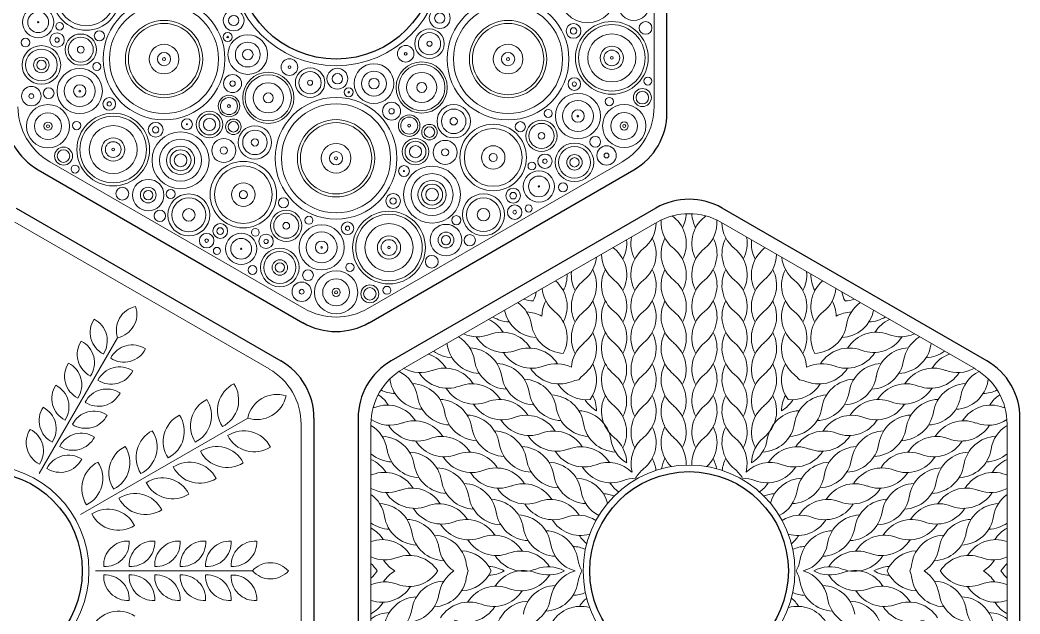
# Model space of a CAD drawing. Header units: millimetres. Extents: x -138 to 138, y -107 to 122.
# Drawn here: x 24.2 to 137.5, y -39.2 to 28.2 of the extents above; entities that cross this region are included whole.
import ezdxf

# ---------------------------------------------------------------- set-up
doc = ezdxf.new("R2010")
doc.units = ezdxf.units.MM
doc.layers.get('0').update_dxf_attribs({"color": 1, "true_color": 0xff0000})
doc.layers.add('Vector Engrave', color=5, linetype='Continuous', lineweight=0, true_color=0x0000ff)

msp = doc.modelspace()

# ---------------------------------------------------------------- linework, layer by layer
for p, q in [((97.5, 17.68), (97.5, 52.32)), ((26.25, 11.18), (56.25, -6.14)), ((63.75, -6.14), (93.75, 11.18)), ((23.75, 6.85), (53.75, -10.47)), ((96.25, 6.85), (66.25, -10.47)), ((133.75, -10.47), (103.75, 6.85)), ((57.5, -16.96), (57.5, -51.6)), ((62.5, -16.96), (62.5, -51.6)), ((137.5, -51.6), (137.5, -16.96))]:
    msp.add_line(p, q)
for centre in [(60, 35), (20, -34.28), (100, -34.28)]:
    msp.add_circle(centre, 11.25)
for centre, start, end in [((30, 17.68), 180, 240), ((90, 17.68), 300, 360), ((100, 0.36), 60, 120), ((60, 0.36), 240, 300), ((50, -16.96), 0, 60), ((70, -16.96), 120, 180), ((130, -16.96), 0, 60)]:
    msp.add_arc(centre, 7.5, start, end)
at = {"layer": 'Vector Engrave'}
for p, q in [((96.04, 51.65), (96.04, 18.35)), ((56.4, -4.53), (27.56, 12.11)), ((92.44, 12.11), (63.6, -4.53)), ((23.6, 5.25), (52.44, -11.39)), ((67.56, -11.39), (96.4, 5.25)), ((103.6, 5.25), (132.44, -11.39)), ((35.25, -7.84), (26.37, -23.24)), ((49.99, -16.95), (31.04, -27.9)), ((56.04, -17.64), (56.04, -50.93)), ((63.96, -50.93), (63.96, -17.64)), ((136.04, -17.64), (136.04, -50.93)), ((26.37, -23.24), (26.37, -23.24)), ((31.04, -27.9), (31.04, -27.9)), ((50.52, -34.27), (32.75, -34.28))]:
    msp.add_line(p, q, dxfattribs=at)
for centre, radius in [((60, 35), 12), ((31.69, 30.78), 3.77), ((31.69, 30.78), 3.27), ((88.5, 31.11), 3.23), ((40.51, 23.75), 6.9), ((79.49, 23.75), 6.9), ((93.74, 29.9), 1.78), ((26.25, 27.93), 1.77), ((40.51, 23.75), 6.18), ((71.75, 28.39), 1.18), ((79.49, 23.75), 6.18), ((26.25, 27.93), 1.18), ((48.4, 28.13), 1.18), ((48.4, 28.13), 0.583), ((71.75, 28.39), 0.583), ((26.25, 27.93), 0.0766), ((28.67, 27.47), 0.436), ((40.51, 23.75), 4.38), ((40.51, 23.75), 4.04), ((79.49, 23.75), 4.38), ((79.49, 23.75), 4.04), ((86.91, 26.94), 0.837), ((86.91, 26.94), 0.36), ((91.25, 23.88), 4.12), ((91.25, 23.88), 3.77), ((95.07, 27.28), 0.726), ((24.81, 25.62), 0.501), ((28.39, 25.91), 0.814), ((28.39, 25.91), 0.247), ((31.07, 24.82), 1.77), ((31.07, 24.82), 1.42), ((33.18, 26.38), 0.573), ((47.72, 26.25), 0.513), ((47.72, 26.25), 0.0828), ((50, 24.26), 2.25), ((70.59, 25.49), 1.67), ((70.59, 25.49), 1.26), ((91.25, 23.88), 2.72), ((26.61, 23.08), 2.19), ((31.07, 24.82), 0.384), ((40.51, 23.75), 1.68), ((50, 24.26), 1.41), ((67.89, 24.35), 0.942), ((70.59, 25.49), 0.286), ((79.49, 23.75), 1.68), ((91.25, 23.88), 1.32), ((26.61, 23.08), 1.8), ((26.61, 23.08), 0.877), ((40.51, 23.75), 0.75), ((40.51, 23.75), 0.168), ((50, 24.26), 0.591), ((67.89, 24.35), 0.158), ((79.49, 23.75), 0.75), ((79.49, 23.75), 0.168), ((91.25, 23.88), 0.89), ((91.25, 23.88), 0.15), ((26.61, 23.08), 0.53), ((30.96, 20.12), 2.56), ((32.89, 22.9), 0.453), ((54.72, 22.84), 0.942), ((54.72, 22.84), 0.158), ((57.06, 21.07), 1.67), ((60.15, 21.52), 1.18), ((64.3, 20.97), 2.25), ((69.71, 20.53), 2.9), ((69.71, 20.53), 2.62), ((30.96, 20.12), 1.75), ((48.28, 20.97), 1.02), ((52.32, 19.35), 2.9), ((52.32, 19.35), 2.62), ((57.06, 21.07), 1.26), ((60.15, 21.52), 0.583), ((64.3, 20.97), 1.41), ((64.3, 20.97), 0.591), ((69.71, 20.53), 1.71), ((87, 20.91), 0.714), ((95.33, 21.25), 0.45), ((25.47, 19.55), 1.1), ((27.44, 19.88), 0.609), ((30.96, 20.12), 0.707), ((48.28, 20.97), 0.306), ((52.32, 19.35), 1.71), ((57.06, 21.07), 0.286), ((61.44, 19.99), 0.513), ((69.71, 20.53), 0.562), ((87, 20.91), 0.241), ((94.71, 19.38), 1.02), ((25.47, 19.55), 0.274), ((30.96, 20.12), 0.103), ((34.3, 18.66), 0.714), ((47.87, 18.42), 1.22), ((47.87, 18.42), 0.964), ((52.32, 19.35), 0.562), ((60, 12.5), 6.9), ((61.44, 19.99), 0.0828), ((87.41, 17.29), 2.56), ((90.97, 18.93), 0.467), ((94.71, 19.38), 0.713), ((27.36, 16.14), 2.45), ((34.3, 18.66), 0.241), ((47.87, 18.42), 0.161), ((60, 12.5), 6.18), ((66.29, 17.84), 1.02), ((66.29, 17.84), 0.306), ((73.33, 16.69), 1.89), ((87.41, 17.29), 1.75), ((92.65, 16.16), 2.45), ((27.36, 16.14), 1.52), ((34.75, 13.49), 4.12), ((34.75, 13.49), 3.77), ((45.66, 16.33), 1.5), ((45.66, 16.33), 1.18), ((45.66, 16.33), 0.685), ((68.29, 16.2), 1.22), ((68.29, 16.2), 0.964), ((73.33, 16.69), 1.39), ((73.33, 16.69), 0.416), ((84.04, 17.58), 0.453), ((87.41, 17.29), 0.707), ((87.41, 17.29), 0.103), ((92.65, 16.16), 1.52), ((27.36, 16.14), 0.461), ((27.36, 16.14), 0.169), ((30.6, 16.21), 0.467), ((34.75, 13.49), 2.72), ((39.56, 15.73), 0.837), ((39.56, 15.73), 0.36), ((43.11, 16.36), 0.614), ((43.11, 16.36), 0.0555), ((48.37, 16.07), 0.878), ((48.37, 16.07), 0.597), ((50.81, 14.3), 1.89), ((60, 12.5), 4.38), ((60, 12.5), 4.04), ((68.29, 16.2), 0.161), ((70.58, 15.47), 0.878), ((70.58, 15.47), 0.597), ((77.81, 12.59), 3.77), ((80.88, 16.08), 0.573), ((83.28, 15.04), 1.77), ((83.28, 15.04), 1.42), ((92.65, 16.16), 0.461), ((92.65, 16.16), 0.169), ((34.75, 13.49), 1.32), ((42.38, 12.27), 3.23), ((47.28, 13.38), 1.36), ((50.81, 14.3), 1.39), ((69, 13.25), 1.5), ((77.81, 12.59), 3.27), ((83.28, 15.04), 0.384), ((89.37, 14.37), 0.609), ((29.12, 12.75), 1.02), ((34.75, 13.49), 0.89), ((34.75, 13.49), 0.15), ((42.38, 12.27), 2.38), ((42.38, 12.27), 1.6), ((47.28, 13.38), 0.404), ((50.81, 14.3), 0.416), ((60, 12.5), 1.68), ((69, 13.25), 1.18), ((69, 13.25), 0.685), ((72.36, 13.17), 1.36), ((77.81, 12.59), 1.33), ((87.02, 12.04), 2.19), ((87.02, 12.04), 1.8), ((90.65, 12.82), 1.1), ((29.12, 12.75), 0.713), ((42.38, 12.27), 1.19), ((42.38, 12.27), 0.722), ((60, 12.5), 0.75), ((60, 12.5), 0.168), ((72.36, 13.17), 0.404), ((77.81, 12.59), 0.458), ((83.67, 12.17), 0.814), ((87.02, 12.04), 0.877), ((87.02, 12.04), 0.53), ((90.65, 12.82), 0.274), ((30.43, 11.28), 0.45), ((49.5, 8.38), 3.77), ((49.5, 8.38), 3.27), ((67.7, 11.05), 0.614), ((70.88, 8.38), 3.23), ((82.19, 11.63), 0.436), ((83.67, 12.17), 0.247), ((67.7, 11.05), 0.0555), ((70.88, 8.38), 2.38), ((82.99, 9.31), 1.77), ((82.99, 9.31), 1.18), ((35.78, 8.49), 0.726), ((38.72, 8.33), 1.78), ((38.72, 8.33), 0.894), ((49.5, 8.38), 1.33), ((70.88, 8.38), 1.6), ((70.88, 8.38), 1.19), ((70.88, 8.38), 0.722), ((80.07, 8.26), 0.839), ((82.99, 9.31), 0.0766), ((85.72, 9.21), 0.501), ((38.72, 8.33), 0.528), ((41.25, 8.44), 0.514), ((43.32, 6.08), 2.38), ((43.32, 6.08), 1.92), ((49.5, 8.38), 0.458), ((54.05, 7.46), 0.573), ((66.47, 7.66), 0.837), ((66.47, 7.66), 0.36), ((76.71, 6.1), 2.38), ((76.71, 6.1), 1.92), ((80.07, 8.26), 0.375), ((76.71, 6.1), 0.709), ((80.24, 6.39), 0.822), ((81.83, 6.81), 0.403), ((40.04, 5.98), 0.645), ((43.32, 6.08), 0.709), ((54.36, 4.85), 1.77), ((54.36, 4.85), 1.42), ((56.93, 5.47), 0.453), ((66, 2.38), 4.12), ((66, 2.38), 3.77), ((73.63, 5.48), 0.514), ((80.24, 6.39), 0.209), ((46.88, 4.25), 0.839), ((46.88, 4.25), 0.375), ((50.86, 4.1), 0.436), ((54.36, 4.85), 0.384), ((58.37, 2.4), 2.56), ((61.3, 4.57), 0.714), ((61.3, 4.57), 0.241), ((66, 2.38), 2.72), ((72.46, 3.23), 1.78), ((45.34, 3.16), 0.822), ((49.25, 2.24), 1.77), ((49.25, 2.24), 1.18), ((52.07, 3.08), 0.814), ((58.37, 2.4), 1.75), ((66, 2.38), 1.32), ((72.46, 3.23), 0.894), ((72.46, 3.23), 0.528), ((75.15, 3.2), 0.645), ((45.34, 3.16), 0.209), ((46.5, 2), 0.403), ((49.25, 2.24), 0.0766), ((53.63, 0.12), 2.19), ((52.07, 3.08), 0.247), ((58.37, 2.4), 0.707), ((58.37, 2.4), 0.103), ((66, 2.38), 0.89), ((66, 2.38), 0.15), ((53.63, 0.12), 1.8), ((70.85, 0.77), 0.726), ((50.53, -0.17), 0.501), ((53.63, 0.12), 0.877), ((53.63, 0.12), 0.53), ((61.57, 0.14), 0.467), ((56.82, -0.76), 0.609), ((60.01, -2.7), 2.45), ((56.11, -2.63), 1.1), ((60.01, -2.7), 1.52), ((60.01, -2.7), 0.461), ((63.83, -2.87), 1.02), ((63.83, -2.87), 0.713), ((65.76, -2.47), 0.45), ((56.11, -2.63), 0.274), ((60.01, -2.7), 0.169), ((20, -34.28), 12), ((100, -34.28), 12)]:
    msp.add_circle(centre, radius, dxfattribs=at)
for centre, radius, start, end in [((31.17, 18.35), 7.21, 180, 240), ((88.83, 18.35), 7.21, 300, 360), ((100, -0.99), 7.21, 60, 120), ((100.65, 8.81), 3.82, 228.1121, 231.2454), ((95.87, 2.85), 3.82, 332.1782, 51.2454), ((95.87, 6.41), 3.82, 332.1782, 356.9564), ((104.13, 6.41), 3.82, 183.0436, 207.8218), ((104.13, 2.85), 3.82, 128.7546, 207.8218), ((99.35, 8.81), 3.82, 308.7546, 311.8879), ((92.45, 5.24), 3.82, 308.7546, 359.0608), ((100.65, 5.24), 3.82, 176.3215, 231.2454), ((99.35, 5.24), 3.82, 308.7546, 3.6785), ((107.55, 5.24), 3.82, 180.9392, 231.2454), ((97.23, 2.85), 3.82, 169.1281, 207.8218), ((92.45, 1.67), 3.82, 308.7546, 27.8218), ((100.65, 1.67), 3.82, 152.1782, 231.2454), ((99.35, 1.67), 3.82, 308.7546, 27.8218), ((107.55, 1.67), 3.82, 152.1782, 231.2454), ((102.77, 2.85), 3.82, 332.1782, 10.8719), ((93.9, 5.24), 3.82, 228.8918, 231.2454), ((89.12, 2.85), 3.82, 332.1782, 5.9776), ((110.88, 2.85), 3.82, 174.0224, 207.8218), ((106.1, 5.24), 3.82, 308.7546, 311.1082), ((85.7, 1.67), 3.82, 308.7546, 353.9293), ((93.9, 1.67), 3.82, 181.0363, 231.2454), ((89.12, -0.72), 3.82, 332.1782, 51.2454), ((97.23, -0.72), 3.82, 128.7546, 207.8218), ((95.87, -0.72), 3.82, 332.1782, 51.2454), ((104.13, -0.72), 3.82, 128.7546, 207.8218), ((102.77, -0.72), 3.82, 332.1782, 51.2454), ((110.88, -0.72), 3.82, 128.7546, 207.8218), ((106.1, 1.67), 3.82, 308.7546, 358.9637), ((114.3, 1.67), 3.82, 186.0707, 231.2454), ((82.37, -0.72), 3.82, 332.1782, 1.1896), ((90.48, -0.72), 3.82, 174.5696, 207.8218), ((85.7, -1.89), 3.82, 308.7546, 27.8218), ((93.9, -1.89), 3.82, 152.1782, 231.2454), ((92.45, -1.89), 3.82, 308.7546, 27.8218), ((100.65, -1.89), 3.82, 152.1782, 231.2454), ((99.35, -1.89), 3.82, 308.7546, 27.8218), ((107.55, -1.89), 3.82, 152.1782, 231.2454), ((106.1, -1.89), 3.82, 308.7546, 27.8218), ((114.3, -1.89), 3.82, 152.1782, 231.2454), ((109.52, -0.72), 3.82, 332.1782, 5.4304), ((117.63, -0.72), 3.82, 178.8104, 207.8218), ((82.37, -4.29), 3.82, 332.1782, 49.0337), ((90.48, -4.29), 3.82, 128.7546, 207.8218), ((89.12, -4.29), 3.82, 332.1782, 51.2454), ((97.23, -4.29), 3.82, 128.7546, 207.8218), ((95.87, -4.29), 3.82, 332.1782, 51.2454), ((104.13, -4.29), 3.82, 128.7546, 207.8218), ((102.77, -4.29), 3.82, 332.1782, 51.2454), ((110.88, -4.29), 3.82, 128.7546, 207.8218), ((109.52, -4.29), 3.82, 332.1782, 51.2454), ((117.63, -4.29), 3.82, 130.9663, 207.8218), ((78.95, -1.89), 3.82, 332.1852, 348.4373), ((87.15, -1.89), 3.82, 185.8306, 231.2454), ((112.85, -1.89), 3.82, 308.7546, 354.1694), ((121.05, -1.89), 3.82, 191.5627, 207.8148), ((37.85, -6.99), 2.74, 101.7782, 198.1575), ((34.69, -5.16), 2.74, 281.7782, 18.1575), ((78.37, -6.96), 3.82, 8.7546, 54.1694), ((82.48, 0.14), 3.82, 251.5627, 267.8148), ((78.95, -5.46), 3.82, 27.5472, 27.8218), ((85.56, -1.64), 3.82, 212.1782, 212.4528), ((87.15, -5.46), 3.82, 152.1782, 179.194), ((85.7, -5.46), 3.82, 308.7546, 27.8218), ((93.9, -5.46), 3.82, 152.1782, 231.2454), ((92.45, -5.46), 3.82, 308.7546, 27.8218), ((100.65, -5.46), 3.82, 152.1782, 231.2454), ((99.35, -5.46), 3.82, 308.7546, 27.8218), ((107.55, -5.46), 3.82, 152.1782, 231.2454), ((106.1, -5.46), 3.82, 308.7546, 27.8218), ((114.3, -5.46), 3.82, 152.1782, 231.2454), ((112.85, -5.46), 3.82, 0.806, 27.8218), ((114.44, -1.64), 3.82, 327.5472, 327.8218), ((121.05, -5.46), 3.82, 152.1782, 152.4528), ((117.52, 0.14), 3.82, 272.1852, 288.4373), ((121.63, -6.96), 3.82, 125.8306, 171.2454), ((60, 1.71), 7.21, 240, 300), ((79.75, -2.23), 3.82, 238.8104, 267.8218), ((82.84, -4.01), 3.82, 190.9663, 267.8218), ((81.46, -8.74), 3.82, 60.806, 87.8218), ((82.37, -7.85), 3.82, 332.1782, 51.2454), ((90.48, -7.85), 3.82, 128.7546, 207.8218), ((89.12, -7.85), 3.82, 332.1782, 51.2454), ((97.23, -7.85), 3.82, 128.7546, 207.8218), ((95.87, -7.85), 3.82, 332.1782, 51.2454), ((104.13, -7.85), 3.82, 128.7546, 207.8218), ((102.77, -7.85), 3.82, 332.1782, 51.2454), ((110.88, -7.85), 3.82, 128.7546, 207.8218), ((109.52, -7.85), 3.82, 332.1782, 51.2454), ((117.63, -7.85), 3.82, 128.7546, 207.8218), ((118.54, -8.74), 3.82, 92.1782, 119.194), ((117.16, -4.01), 3.82, 272.1782, 349.0337), ((120.25, -2.23), 3.82, 272.1782, 301.1896), ((34.87, -7.24), 2.74, 146.7782, 243.1575), ((31.34, -8.19), 2.74, 326.7782, 63.1575), ((75.69, -9.26), 3.82, 32.1782, 65.4304), ((85.93, -5.8), 3.82, 188.7546, 267.8218), ((114.07, -5.8), 3.82, 272.1782, 351.2454), ((124.31, -9.26), 3.82, 114.5696, 147.8218), ((71.91, -11.02), 3.82, 8.7546, 58.9637), ((76.01, -3.92), 3.82, 246.0707, 291.2454), ((79.1, -5.7), 3.82, 212.1782, 291.2454), ((78.78, -11.04), 3.82, 32.1782, 111.2454), ((85.7, -9.03), 3.82, 308.7546, 27.8218), ((93.9, -9.03), 3.82, 152.1782, 231.2454), ((92.45, -9.03), 3.82, 308.7546, 27.8218), ((100.65, -9.03), 3.82, 152.1782, 231.2454), ((99.35, -9.03), 3.82, 308.7546, 27.8218), ((107.55, -9.03), 3.82, 152.1782, 231.2454), ((106.1, -9.03), 3.82, 308.7546, 27.8218), ((114.3, -9.03), 3.82, 152.1782, 231.2454), ((121.22, -11.04), 3.82, 68.7546, 147.8218), ((120.9, -5.7), 3.82, 248.7546, 327.8218), ((123.99, -3.92), 3.82, 248.7546, 293.9293), ((128.09, -11.02), 3.82, 121.0363, 171.2454), ((33.42, -9.74), 2.74, 146.7782, 243.1575), ((29.89, -10.68), 2.74, 326.7782, 63.1575), ((36.91, -11.4), 2.74, 56.7782, 153.1575), ((68.82, -9.24), 3.82, 8.7546, 11.1082), ((76.38, -8.08), 3.82, 188.7546, 267.8218), ((75, -12.81), 3.82, 8.7546, 87.8218), ((81.87, -12.83), 3.82, 32.1782, 111.2454), ((90.49, -11.42), 3.82, 128.7546, 176.5611), ((89.11, -11.42), 3.82, 332.1782, 51.2454), ((97.24, -11.42), 3.82, 128.7546, 207.8218), ((95.86, -11.42), 3.82, 332.1782, 51.2454), ((104.14, -11.42), 3.82, 128.7546, 207.8218), ((102.76, -11.42), 3.82, 332.1782, 51.2454), ((110.89, -11.42), 3.82, 128.7546, 207.8218), ((109.51, -11.42), 3.82, 3.4389, 51.2454), ((118.13, -12.83), 3.82, 68.7546, 147.8218), ((125, -12.81), 3.82, 92.1782, 171.2454), ((123.62, -8.08), 3.82, 272.1782, 351.2454), ((131.18, -9.24), 3.82, 168.8918, 171.2454), ((35.97, -7.88), 2.74, 236.7782, 333.1575), ((69.23, -13.32), 3.82, 32.1782, 70.8719), ((73.29, -6.29), 3.82, 234.0224, 267.8218), ((82.19, -7.49), 3.82, 212.1782, 291.2454), ((117.81, -7.49), 3.82, 248.7546, 327.8218), ((126.71, -6.29), 3.82, 272.1782, 305.9776), ((130.77, -13.32), 3.82, 109.1281, 147.8218), ((31.98, -12.24), 2.74, 146.7782, 243.1575), ((28.45, -13.18), 2.74, 326.7782, 63.1575), ((35.46, -13.9), 2.74, 56.7782, 153.1575), ((69.55, -7.98), 3.82, 240.9392, 291.2454), ((72.32, -15.11), 3.82, 32.1782, 111.2454), ((79.47, -9.86), 3.82, 188.7546, 267.8218), ((78.09, -14.59), 3.82, 8.7546, 87.8218), ((85.28, -9.27), 3.82, 212.1782, 291.2454), ((84.96, -14.61), 3.82, 63.4389, 111.2454), ((85.7, -12.59), 3.82, 323.7523, 27.8218), ((93.9, -12.59), 3.82, 152.1782, 231.2454), ((92.45, -12.59), 3.82, 308.7546, 27.8218), ((100.65, -12.59), 3.82, 152.1782, 231.2454), ((99.35, -12.59), 3.82, 308.7546, 27.8218), ((107.55, -12.59), 3.82, 152.1782, 231.2454), ((106.1, -12.59), 3.82, 308.7546, 27.8218), ((114.3, -12.59), 3.82, 152.1782, 216.2477), ((115.04, -14.61), 3.82, 68.7546, 116.5611), ((114.72, -9.27), 3.82, 248.7546, 327.8218), ((121.91, -14.59), 3.82, 92.1782, 171.2454), ((120.53, -9.86), 3.82, 272.1782, 351.2454), ((127.68, -15.11), 3.82, 68.7546, 147.8218), ((130.45, -7.98), 3.82, 248.7546, 299.0608), ((34.52, -10.38), 2.74, 236.7782, 333.1575), ((48.83, -17.64), 7.21, 0, 60), ((71.17, -17.64), 7.21, 120, 180), ((65.44, -15.09), 3.82, 8.7546, 63.6785), ((72.64, -9.76), 3.82, 212.1782, 291.2454), ((82.56, -11.64), 3.82, 188.7546, 267.8218), ((90.49, -14.99), 3.82, 128.7546, 141.5953), ((89.11, -14.99), 3.82, 332.1782, 51.2454), ((97.24, -14.99), 3.82, 128.7546, 207.8218), ((95.86, -14.99), 3.82, 332.1782, 51.2454), ((104.14, -14.99), 3.82, 128.7546, 207.8218), ((102.76, -14.99), 3.82, 332.1782, 51.2454), ((110.89, -14.99), 3.82, 128.7546, 207.8218), ((109.51, -14.99), 3.82, 38.4047, 51.2454), ((117.44, -11.64), 3.82, 272.1782, 351.2454), ((127.36, -9.76), 3.82, 248.7546, 327.8218), ((134.56, -15.09), 3.82, 116.3215, 171.2454), ((128.83, -17.64), 7.21, 0, 60), ((30.53, -14.74), 2.74, 146.7782, 243.1575), ((27, -15.68), 2.74, 326.7782, 63.1575), ((49.95, -16.07), 3.37, 116.7847, 213.1641), ((45.6, -14.91), 3.37, 296.7847, 33.1641), ((62.36, -13.3), 3.82, 8.7546, 11.8879), ((69.91, -12.14), 3.82, 188.7546, 267.8218), ((68.53, -16.87), 3.82, 8.7546, 87.8218), ((75.73, -11.55), 3.82, 212.1782, 291.2454), ((75.41, -16.89), 3.82, 32.1782, 111.2454), ((81.18, -16.37), 3.82, 8.7546, 87.8218), ((88.37, -11.05), 3.82, 212.1782, 276.2477), ((88.05, -16.4), 3.82, 98.4047, 111.2454), ((111.63, -11.05), 3.82, 263.7523, 327.8218), ((111.95, -16.4), 3.82, 68.7546, 81.5953), ((118.82, -16.37), 3.82, 92.1782, 171.2454), ((124.59, -16.89), 3.82, 68.7546, 147.8218), ((124.27, -11.55), 3.82, 248.7546, 327.8218), ((131.47, -16.87), 3.82, 92.1782, 171.2454), ((130.09, -12.14), 3.82, 272.1782, 351.2454), ((137.64, -13.3), 3.82, 168.1121, 171.2454), ((34.02, -16.4), 2.74, 56.7782, 153.1575), ((33.08, -12.88), 2.74, 236.7782, 333.1575), ((53.29, -17.64), 3.37, 71.7847, 168.1641), ((51.04, -13.75), 3.37, 251.7847, 348.1641), ((62.69, -17.51), 3.82, 32.1782, 56.9564), ((66.82, -10.36), 3.82, 243.0436, 267.8218), ((73, -13.92), 3.82, 188.7546, 267.8218), ((85.65, -13.43), 3.82, 188.7546, 267.8218), ((84.27, -18.15), 3.82, 8.7546, 87.8218), ((85.7, -16.16), 3.82, 0.3669, 27.8218), ((93.9, -16.16), 3.82, 152.1782, 231.2454), ((92.45, -16.16), 3.82, 308.7546, 27.8218), ((100.65, -16.16), 3.82, 152.1782, 231.2454), ((99.35, -16.16), 3.82, 308.7546, 27.8218), ((107.55, -16.16), 3.82, 152.1782, 231.2454), ((106.1, -16.16), 3.82, 308.7546, 27.8218), ((114.3, -16.16), 3.82, 152.1782, 179.6331), ((115.73, -18.15), 3.82, 92.1782, 171.2454), ((114.35, -13.43), 3.82, 272.1782, 351.2454), ((127, -13.92), 3.82, 272.1782, 351.2454), ((133.18, -10.36), 3.82, 272.1782, 296.9564), ((137.31, -17.51), 3.82, 123.0436, 147.8218), ((29.09, -17.24), 2.74, 146.7782, 243.1575), ((25.56, -18.18), 2.74, 326.7782, 63.1575), ((46.87, -17.85), 3.37, 116.7847, 213.1641), ((42.52, -16.68), 3.37, 296.7847, 33.1641), ((63.01, -12.17), 3.82, 288.1121, 291.2454), ((65.78, -19.3), 3.82, 32.1782, 111.2454), ((71.62, -18.65), 3.82, 8.7546, 87.8218), ((78.81, -13.33), 3.82, 212.1782, 291.2454), ((78.5, -18.67), 3.82, 32.1782, 111.2454), ((88.73, -15.21), 3.82, 188.7546, 267.8218), ((91.46, -12.84), 3.82, 212.1782, 239.6331), ((89.11, -18.56), 3.82, 332.1782, 51.2454), ((97.24, -18.56), 3.82, 128.7546, 207.8218), ((95.86, -18.56), 3.82, 332.1782, 51.2454), ((104.14, -18.56), 3.82, 128.7546, 207.8218), ((102.76, -18.56), 3.82, 332.1782, 51.2454), ((110.89, -18.56), 3.82, 128.7546, 207.8218), ((108.54, -12.84), 3.82, 300.3669, 327.8218), ((111.27, -15.21), 3.82, 272.1782, 351.2454), ((121.5, -18.67), 3.82, 68.7546, 147.8218), ((121.19, -13.33), 3.82, 248.7546, 327.8218), ((128.38, -18.65), 3.82, 92.1782, 171.2454), ((134.22, -19.3), 3.82, 68.7546, 147.8218), ((136.99, -12.17), 3.82, 248.7546, 251.8879), ((32.57, -18.9), 2.74, 56.7782, 153.1575), ((31.63, -15.38), 2.74, 236.7782, 333.1575), ((43.79, -19.63), 3.37, 116.7847, 213.1641), ((39.44, -18.46), 3.37, 296.7847, 33.1641), ((76.09, -15.7), 3.82, 188.7546, 267.8218), ((74.71, -20.43), 3.82, 8.7546, 87.8218), ((81.58, -20.46), 3.82, 32.1782, 111.2454), ((87.36, -19.94), 3.82, 8.7546, 87.8218), ((112.64, -19.94), 3.82, 92.1782, 171.2454), ((118.42, -20.46), 3.82, 68.7546, 147.8218), ((125.29, -20.43), 3.82, 92.1782, 171.2454), ((123.91, -15.7), 3.82, 272.1782, 351.2454), ((61.99, -21.06), 3.82, 8.7546, 59.0608), ((66.1, -13.95), 3.82, 236.3215, 291.2454), ((69.19, -15.74), 3.82, 212.1782, 291.2454), ((68.87, -21.08), 3.82, 32.1782, 111.2454), ((79.18, -17.49), 3.82, 188.7546, 267.8218), ((81.9, -15.12), 3.82, 212.1782, 291.2454), ((91.82, -16.99), 3.82, 188.7546, 267.8218), ((92.45, -19.73), 3.82, 308.7546, 27.8218), ((100.65, -19.73), 3.82, 152.1782, 225.5015), ((99.35, -19.73), 3.82, 314.4985, 27.8218), ((107.55, -19.73), 3.82, 152.1782, 231.2454), ((108.18, -16.99), 3.82, 272.1782, 351.2454), ((118.1, -15.12), 3.82, 248.7546, 327.8218), ((120.82, -17.49), 3.82, 272.1782, 351.2454), ((131.13, -21.08), 3.82, 68.7546, 147.8218), ((130.81, -15.74), 3.82, 248.7546, 327.8218), ((133.9, -13.95), 3.82, 248.7546, 303.6785), ((138.01, -21.06), 3.82, 120.9392, 171.2454), ((27.64, -19.74), 2.74, 146.7782, 243.1575), ((24.11, -20.68), 2.74, 326.7782, 63.1575), ((31.13, -21.4), 2.74, 56.7782, 153.1575), ((30.18, -17.87), 2.74, 236.7782, 333.1575), ((40.71, -21.4), 3.37, 116.7847, 213.1641), ((36.36, -20.24), 3.37, 296.7847, 33.1641), ((49.56, -21.77), 3.37, 26.7847, 123.1641), ((50.73, -17.42), 3.37, 206.7847, 303.1641), ((65.08, -22.84), 3.82, 8.7546, 87.8218), ((71.96, -22.86), 3.82, 32.1782, 111.2454), ((77.8, -22.22), 3.82, 8.7546, 87.8218), ((84.99, -16.9), 3.82, 212.1782, 291.2454), ((84.67, -22.24), 3.82, 32.1782, 111.2454), ((89.11, -22.12), 3.82, 1.1807, 51.2454), ((97.24, -22.12), 3.82, 128.7546, 194.6547), ((95.86, -22.12), 3.82, 357.5616, 51.2454), ((104.14, -22.12), 3.82, 128.7546, 182.4384), ((102.76, -22.12), 3.82, 345.3453, 51.2454), ((110.89, -22.12), 3.82, 128.7546, 178.8193), ((115.33, -22.24), 3.82, 68.7546, 147.8218), ((115.01, -16.9), 3.82, 248.7546, 327.8218), ((122.2, -22.22), 3.82, 92.1782, 171.2454), ((128.04, -22.86), 3.82, 68.7546, 147.8218), ((134.92, -22.84), 3.82, 92.1782, 171.2454), ((37.63, -23.18), 3.37, 116.7847, 213.1641), ((33.28, -22.01), 3.37, 296.7847, 33.1641), ((46.48, -23.54), 3.37, 26.7847, 123.1641), ((72.28, -17.52), 3.82, 212.1782, 291.2454), ((82.27, -19.27), 3.82, 188.7546, 267.8218), ((80.89, -24), 3.82, 8.7546, 87.8218), ((87.76, -24.03), 3.82, 32.1782, 111.2454), ((94.91, -18.77), 3.82, 188.7546, 238.8193), ((105.09, -18.77), 3.82, 301.1807, 351.2454), ((112.24, -24.03), 3.82, 68.7546, 147.8218), ((119.11, -24), 3.82, 92.1782, 171.2454), ((117.73, -19.27), 3.82, 272.1782, 351.2454), ((127.72, -17.52), 3.82, 248.7546, 327.8218), ((29.68, -23.9), 2.74, 56.7782, 153.1575), ((47.65, -19.2), 3.37, 206.7847, 303.1641), ((66.46, -18.11), 3.82, 229.1281, 267.8218), ((69.55, -19.9), 3.82, 188.7546, 267.8218), ((68.17, -24.63), 3.82, 8.7546, 87.8218), ((75.36, -19.31), 3.82, 212.1782, 291.2454), ((75.05, -24.65), 3.82, 32.1782, 111.2454), ((88.08, -18.68), 3.82, 212.1782, 291.2454), ((92.45, -23.3), 3.82, 6.2106, 27.8218), ((100.65, -23.3), 3.82, 152.1782, 170.9881), ((99.35, -23.3), 3.82, 9.0119, 27.8218), ((107.55, -23.3), 3.82, 152.1782, 173.7894), ((111.92, -18.68), 3.82, 248.7546, 327.8218), ((124.95, -24.65), 3.82, 68.7546, 147.8218), ((124.64, -19.31), 3.82, 248.7546, 327.8218), ((131.83, -24.63), 3.82, 92.1782, 171.2454), ((130.45, -19.9), 3.82, 272.1782, 351.2454), ((133.54, -18.11), 3.82, 272.1782, 310.8719), ((28.74, -20.37), 2.74, 236.7782, 333.1575), ((34.55, -24.95), 3.37, 116.7847, 213.1641), ((30.2, -23.79), 3.37, 296.7847, 33.1641), ((43.4, -25.32), 3.37, 26.7847, 123.1641), ((44.57, -20.98), 3.37, 206.7847, 303.1641), ((62.4, -25.14), 3.82, 32.1782, 65.9776), ((72.64, -21.68), 3.82, 188.7546, 267.8218), ((71.26, -26.41), 3.82, 8.7546, 87.8218), ((78.13, -26.43), 3.82, 32.1782, 111.2454), ((85.36, -21.05), 3.82, 188.7546, 267.8218), ((83.98, -25.78), 3.82, 8.7546, 87.8218), ((91.17, -20.47), 3.82, 212.1782, 291.2454), ((90.85, -25.81), 3.82, 45.3453, 111.2454), ((109.15, -25.81), 3.82, 68.7546, 134.6547), ((108.83, -20.47), 3.82, 248.7546, 327.8218), ((116.02, -25.78), 3.82, 92.1782, 171.2454), ((114.64, -21.05), 3.82, 272.1782, 351.2454), ((121.87, -26.43), 3.82, 68.7546, 147.8218), ((128.74, -26.41), 3.82, 92.1782, 171.2454), ((127.36, -21.68), 3.82, 272.1782, 351.2454), ((137.6, -25.14), 3.82, 114.0224, 147.8218), ((40.32, -27.1), 3.37, 26.7847, 123.1641), ((62.72, -19.8), 3.82, 288.8918, 291.2454), ((65.49, -26.93), 3.82, 32.1782, 111.2454), ((78.45, -21.09), 3.82, 212.1782, 291.2454), ((88.45, -22.84), 3.82, 188.7546, 267.8218), ((87.07, -27.57), 3.82, 14.4985, 87.8218), ((93.94, -27.59), 3.82, 90.1373, 111.2454), ((97.24, -25.69), 3.82, 128.7546, 149.8627), ((102.76, -25.69), 3.82, 30.1373, 51.2454), ((106.06, -27.59), 3.82, 68.7546, 89.8627), ((112.93, -27.57), 3.82, 92.1782, 165.5015), ((111.55, -22.84), 3.82, 272.1782, 351.2454), ((121.55, -21.09), 3.82, 248.7546, 327.8218), ((134.51, -26.93), 3.82, 68.7546, 147.8218), ((137.28, -19.8), 3.82, 248.7546, 251.1082), ((41.49, -22.75), 3.37, 206.7847, 303.1641), ((68.58, -28.71), 3.82, 32.1782, 111.2454), ((75.73, -23.46), 3.82, 188.7546, 267.8218), ((74.35, -28.19), 3.82, 8.7546, 87.8218), ((81.54, -22.88), 3.82, 212.1782, 291.2454), ((81.22, -28.22), 3.82, 32.1782, 111.2454), ((94.26, -22.25), 3.82, 212.1782, 233.7894), ((105.74, -22.25), 3.82, 306.2106, 327.8218), ((118.78, -28.22), 3.82, 68.7546, 147.8218), ((118.46, -22.88), 3.82, 248.7546, 327.8218), ((125.65, -28.19), 3.82, 92.1782, 171.2454), ((124.27, -23.46), 3.82, 272.1782, 351.2454), ((131.42, -28.71), 3.82, 68.7546, 147.8218), ((37.24, -28.87), 3.37, 26.7847, 123.1641), ((38.41, -24.53), 3.37, 206.7847, 303.1641), ((65.81, -21.58), 3.82, 241.0363, 291.2454), ((61.71, -28.69), 3.82, 8.7546, 53.9293), ((68.9, -23.37), 3.82, 212.1782, 291.2454), ((78.82, -25.25), 3.82, 188.7546, 267.8218), ((91.54, -24.62), 3.82, 188.7546, 242.4384), ((90.16, -29.35), 3.82, 69.0119, 87.8218), ((109.84, -29.35), 3.82, 92.1782, 110.9881), ((108.46, -24.62), 3.82, 297.5616, 351.2454), ((121.18, -25.25), 3.82, 272.1782, 351.2454), ((131.1, -23.37), 3.82, 248.7546, 327.8218), ((134.19, -21.58), 3.82, 248.7546, 298.9637), ((138.29, -28.69), 3.82, 126.0707, 171.2454), ((64.8, -30.47), 3.82, 8.7546, 87.8218), ((71.99, -25.15), 3.82, 212.1782, 291.2454), ((71.67, -30.49), 3.82, 32.1782, 111.2454), ((77.44, -29.98), 3.82, 8.7546, 87.8218), ((84.63, -24.66), 3.82, 212.1782, 291.2454), ((84.31, -30), 3.82, 32.1782, 111.2454), ((115.69, -30), 3.82, 68.7546, 147.8218), ((115.37, -24.66), 3.82, 248.7546, 327.8218), ((122.56, -29.98), 3.82, 92.1782, 171.2454), ((128.33, -30.49), 3.82, 68.7546, 147.8218), ((128.01, -25.15), 3.82, 248.7546, 327.8218), ((135.2, -30.47), 3.82, 92.1782, 171.2454), ((34.16, -30.65), 3.37, 26.7847, 123.1641), ((35.33, -26.31), 3.37, 206.7847, 303.1641), ((69.27, -27.53), 3.82, 188.7546, 267.8218), ((81.91, -27.03), 3.82, 188.7546, 267.8218), ((80.53, -31.76), 3.82, 8.7546, 87.8218), ((87.4, -31.79), 3.82, 57.5616, 111.2454), ((112.6, -31.79), 3.82, 68.7546, 122.4384), ((119.47, -31.76), 3.82, 92.1782, 171.2454), ((118.09, -27.03), 3.82, 272.1782, 351.2454), ((130.73, -27.53), 3.82, 272.1782, 351.2454), ((66.18, -25.74), 3.82, 234.5696, 267.8218), ((62.12, -32.77), 3.82, 32.1782, 61.1896), ((67.89, -32.26), 3.82, 8.7546, 87.8218), ((75.08, -26.94), 3.82, 212.1782, 291.2454), ((74.76, -32.28), 3.82, 32.1782, 111.2454), ((85, -28.81), 3.82, 188.7546, 267.8218), ((87.72, -26.44), 3.82, 212.1782, 285.5015), ((112.28, -26.44), 3.82, 254.4985, 327.8218), ((115, -28.81), 3.82, 272.1782, 351.2454), ((125.24, -32.28), 3.82, 68.7546, 147.8218), ((124.92, -26.94), 3.82, 248.7546, 327.8218), ((132.11, -32.26), 3.82, 92.1782, 171.2454), ((133.82, -25.74), 3.82, 272.1782, 305.4304), ((137.88, -32.77), 3.82, 118.8104, 147.8218), ((72.36, -29.31), 3.82, 188.7546, 267.8218), ((70.98, -34.04), 3.82, 8.7546, 87.8218), ((77.85, -34.06), 3.82, 32.1782, 111.2454), ((83.62, -33.54), 3.82, 8.7546, 87.8218), ((90.81, -28.23), 3.82, 212.1782, 230.9881), ((109.19, -28.23), 3.82, 309.0119, 327.8218), ((116.38, -33.54), 3.82, 92.1782, 171.2454), ((122.15, -34.06), 3.82, 68.7546, 147.8218), ((129.02, -34.04), 3.82, 92.1782, 171.2454), ((127.64, -29.31), 3.82, 272.1782, 351.2454), ((36.41, -33.63), 2.74, 86.7782, 183.1575), ((33.83, -31.05), 2.74, 266.7782, 3.1575), ((39.3, -33.63), 2.74, 86.7782, 183.1575), ((36.72, -31.05), 2.74, 266.7782, 3.1575), ((42.19, -33.63), 2.74, 86.7782, 183.1575), ((39.61, -31.05), 2.74, 266.7782, 3.1575), ((45.08, -33.63), 2.74, 86.7782, 183.1575), ((42.5, -31.05), 2.74, 266.7782, 3.1575), ((47.96, -33.64), 2.74, 86.7782, 183.1575), ((45.38, -31.05), 2.74, 266.7782, 3.1575), ((50.85, -33.64), 2.74, 86.7782, 183.1575), ((48.27, -31.05), 2.74, 266.7782, 3.1575), ((65.21, -34.56), 3.82, 32.1782, 109.0337), ((75.45, -31.09), 3.82, 188.7546, 236.5611), ((78.17, -28.72), 3.82, 212.1782, 291.2454), ((88.09, -30.6), 3.82, 188.7546, 254.6547), ((86.71, -35.33), 3.82, 66.2106, 87.8218), ((113.29, -35.33), 3.82, 92.1782, 113.7894), ((111.91, -30.6), 3.82, 285.3453, 351.2454), ((121.83, -28.72), 3.82, 248.7546, 327.8218), ((124.55, -31.09), 3.82, 303.4389, 351.2454), ((134.79, -34.56), 3.82, 70.9663, 147.8218), ((65.53, -29.21), 3.82, 245.8306, 291.2454), ((68.3, -36.34), 3.82, 32.1782, 111.2454), ((74.07, -35.82), 3.82, 23.7523, 87.8218), ((81.26, -30.51), 3.82, 212.1782, 291.2454), ((80.94, -35.85), 3.82, 32.1782, 111.2454), ((119.06, -35.85), 3.82, 68.7546, 147.8218), ((118.74, -30.51), 3.82, 248.7546, 327.8218), ((125.93, -35.82), 3.82, 92.1782, 156.2477), ((131.7, -36.34), 3.82, 68.7546, 147.8218), ((134.47, -29.21), 3.82, 248.7546, 294.1694), ((52.56, -36.1), 2.74, 41.7782, 138.1575), ((61.42, -36.32), 3.82, 32.1852, 48.4373), ((68.61, -31), 3.82, 212.1782, 239.194), ((78.53, -32.88), 3.82, 188.7546, 201.5953), ((77.16, -37.6), 3.82, 60.3669, 87.8218), ((84.03, -37.63), 3.82, 61.1807, 111.2454), ((91.18, -32.38), 3.82, 188.7546, 209.8627), ((108.82, -32.38), 3.82, 330.1373, 351.2454), ((115.97, -37.63), 3.82, 68.7546, 118.8193), ((122.84, -37.6), 3.82, 92.1782, 119.6331), ((121.47, -32.88), 3.82, 338.4047, 351.2454), ((131.39, -31), 3.82, 300.806, 327.8218), ((138.58, -36.32), 3.82, 131.5627, 147.8148), ((36.41, -34.9), 2.74, 176.7782, 273.1575), ((33.83, -37.48), 2.74, 356.7782, 93.1575), ((39.3, -34.9), 2.74, 176.7782, 273.1575), ((36.72, -37.48), 2.74, 356.7782, 93.1575), ((39.6, -37.48), 2.74, 356.7782, 93.1575), ((42.19, -34.9), 2.74, 176.7782, 273.1575), ((42.49, -37.48), 2.74, 356.7782, 93.1575), ((45.08, -34.9), 2.74, 176.7782, 273.1575), ((47.96, -34.9), 2.74, 176.7782, 273.1575), ((45.38, -37.48), 2.74, 356.7782, 93.1575), ((50.85, -34.91), 2.74, 176.7782, 273.1575), ((48.27, -37.49), 2.74, 356.7782, 93.1575), ((52.57, -32.45), 2.74, 221.7782, 318.1575), ((61.42, -32.25), 3.82, 311.5627, 327.8148), ((64.51, -38.1), 3.82, 87.5472, 87.8218), ((64.51, -30.46), 3.82, 272.1782, 272.4528), ((68.61, -37.57), 3.82, 120.806, 147.8218), ((68.3, -32.22), 3.82, 248.7546, 327.8218), ((70.98, -34.53), 3.82, 272.1782, 351.2454), ((75.45, -37.47), 3.82, 123.4389, 171.2454), ((74.07, -32.74), 3.82, 272.1782, 336.2477), ((78.53, -35.69), 3.82, 158.4047, 171.2454), ((77.16, -30.96), 3.82, 272.1782, 299.6331), ((81.26, -38.06), 3.82, 68.7546, 147.8218), ((80.94, -32.72), 3.82, 248.7546, 327.8218), ((84.03, -30.93), 3.82, 248.7546, 298.8193), ((88.09, -37.97), 3.82, 105.3453, 171.2454), ((91.18, -36.19), 3.82, 150.1373, 171.2454), ((108.82, -36.19), 3.82, 8.7546, 29.8627), ((111.91, -37.97), 3.82, 8.7546, 74.6547), ((115.97, -30.93), 3.82, 241.1807, 291.2454), ((119.06, -32.72), 3.82, 212.1782, 291.2454), ((118.74, -38.06), 3.82, 32.1782, 111.2454), ((122.84, -30.96), 3.82, 240.3669, 267.8218), ((125.93, -32.74), 3.82, 203.7523, 267.8218), ((121.47, -35.69), 3.82, 8.7546, 21.5953), ((129.02, -34.53), 3.82, 188.7546, 267.8218), ((124.55, -37.47), 3.82, 8.7546, 56.5611), ((131.7, -32.22), 3.82, 212.1782, 291.2454), ((131.39, -37.57), 3.82, 32.1782, 59.194), ((135.49, -38.1), 3.82, 92.1782, 92.4528), ((135.49, -30.46), 3.82, 267.5472, 267.8218), ((138.58, -32.25), 3.82, 212.1852, 228.4373), ((65.53, -39.35), 3.82, 68.7546, 114.1694), ((65.21, -34.01), 3.82, 250.9663, 327.8218), ((72.36, -39.26), 3.82, 92.1782, 171.2454), ((78.17, -39.84), 3.82, 68.7546, 147.8218), ((85, -39.75), 3.82, 92.1782, 171.2454), ((83.62, -35.02), 3.82, 272.1782, 351.2454), ((116.38, -35.02), 3.82, 188.7546, 267.8218), ((115, -39.75), 3.82, 8.7546, 87.8218), ((121.83, -39.84), 3.82, 32.1782, 111.2454), ((127.64, -39.26), 3.82, 8.7546, 87.8218), ((134.79, -34.01), 3.82, 212.1782, 289.0337), ((134.47, -39.35), 3.82, 65.8306, 111.2454), ((69.27, -41.04), 3.82, 92.1782, 171.2454), ((67.89, -36.31), 3.82, 272.1782, 351.2454), ((77.85, -34.5), 3.82, 248.7546, 327.8218), ((80.53, -36.8), 3.82, 272.1782, 351.2454), ((86.71, -33.24), 3.82, 272.1782, 293.7894), ((90.81, -40.34), 3.82, 129.0119, 147.8218), ((109.19, -40.34), 3.82, 32.1782, 50.9881), ((113.29, -33.24), 3.82, 246.2106, 267.8218), ((119.47, -36.8), 3.82, 188.7546, 267.8218), ((122.15, -34.5), 3.82, 212.1782, 291.2454), ((132.11, -36.31), 3.82, 188.7546, 267.8218), ((130.73, -41.04), 3.82, 8.7546, 87.8218), ((62.12, -35.79), 3.82, 298.8104, 327.8218), ((75.08, -41.63), 3.82, 68.7546, 147.8218), ((74.76, -36.29), 3.82, 248.7546, 327.8218), ((81.91, -41.53), 3.82, 92.1782, 171.2454), ((87.72, -42.12), 3.82, 74.4985, 147.8218), ((112.28, -42.12), 3.82, 32.1782, 105.5015), ((118.09, -41.53), 3.82, 8.7546, 87.8218), ((125.24, -36.29), 3.82, 212.1782, 291.2454), ((124.92, -41.63), 3.82, 32.1782, 111.2454), ((137.88, -35.79), 3.82, 212.1782, 241.1896), ((35.35, -42.22), 3.37, 56.7913, 153.1707), ((66.18, -42.82), 3.82, 92.1782, 125.4304), ((64.8, -38.09), 3.82, 272.1782, 351.2454), ((135.2, -38.09), 3.82, 188.7546, 267.8218), ((133.82, -42.82), 3.82, 54.5696, 87.8218)]:
    msp.add_arc(centre, radius, start, end, dxfattribs=at)

doc.saveas('drawing.dxf')
